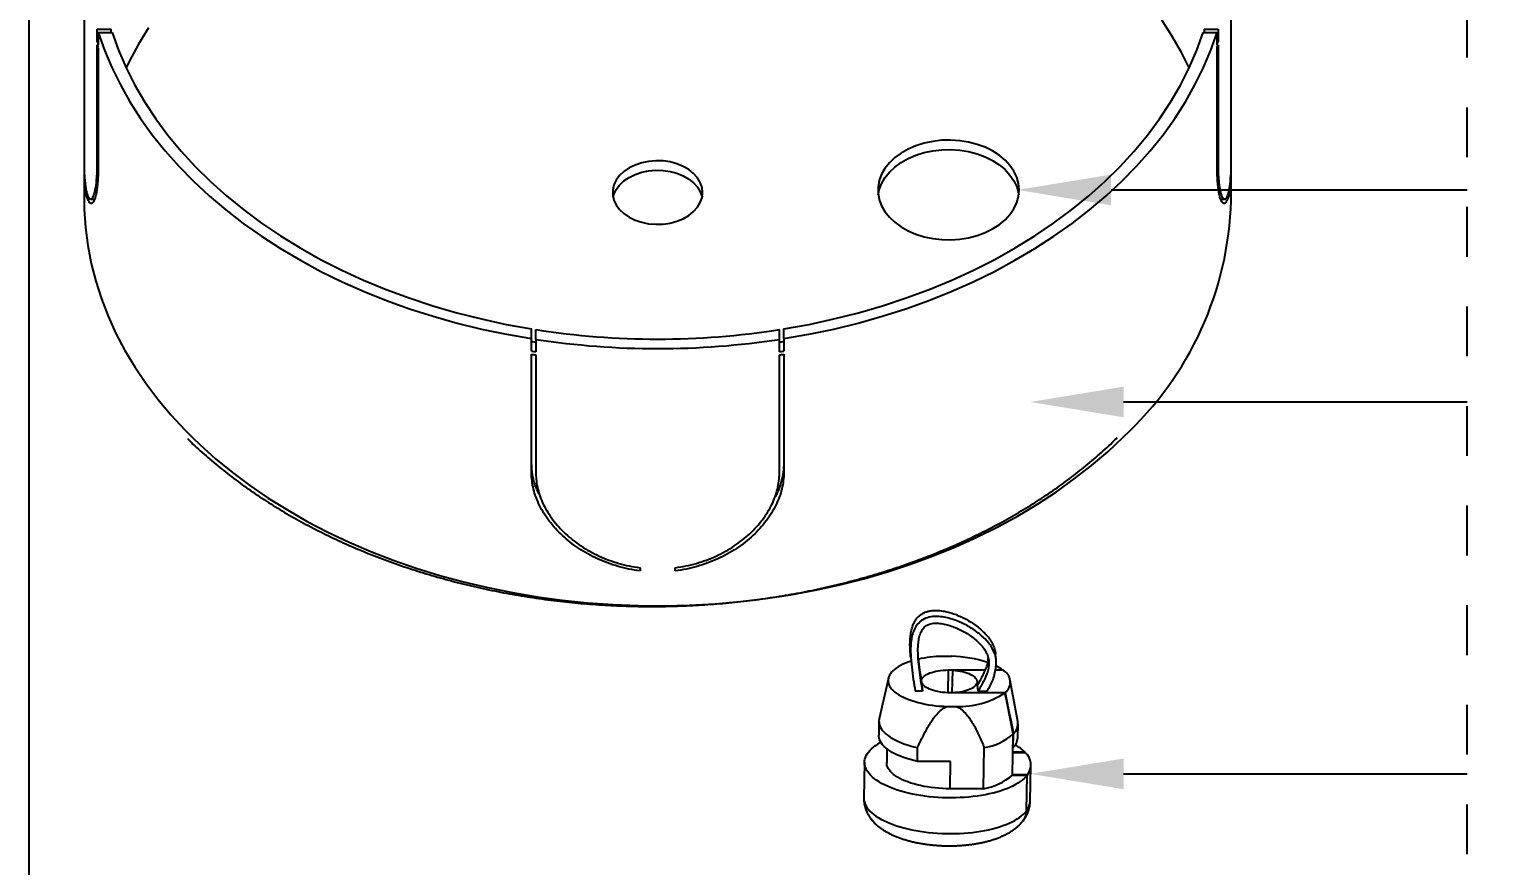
# Model space of a CAD drawing. Header units: inches. Extents: x 0 to 14.8, y -10.7 to 0.
# Drawn here: x 0 to 2.941, y -6.851 to -5.171 of the extents above; entities that cross this region are included whole.
import ezdxf
from ezdxf import colors
from ezdxf.entities.mleader import LeaderData, LeaderLine
from ezdxf.math import Vec2, Vec3

# ---------------------------------------------------------------- set-up
doc = ezdxf.new("R2010")
doc.units = ezdxf.units.IN
doc.header["$LTSCALE"] = 0.5
doc.header["$MEASUREMENT"] = 0
doc.linetypes.add('PHANTOM', pattern=[0.5, 0.25, -0.05, 0.05, -0.05, 0.05, -0.05])
doc.layers.add('Construction', color=60, linetype='PHANTOM', plot=False)
doc.layers.add('Text-Unprinted', color=131, linetype='CONTINUOUS', plot=False)
doc.layers.add('CUST DWG', color=60, linetype='CONTINUOUS', lineweight=20)
doc.layers.add('Hardware', color=242, linetype='CONTINUOUS')
doc.layers.add('Mounting', color=4, linetype='CONTINUOUS')
doc.styles.add('LSAD_Standard', font='arial.ttf')

msp = doc.modelspace()

# ---------------------------------------------------------------- linework, layer by layer
at = {"layer": 'Construction', "ltscale": 0.5, "transparency": 16777216}
msp.add_line((2.8876, -10.0278), (2.8876, -0.5044), dxfattribs=at)
at = {"layer": 'Hardware', "linetype": 'Continuous', "lineweight": 25, "transparency": 16777216}
for p, q in [((1.7701, -6.433), (1.7713, -6.4452)), ((1.8517, -6.4305), (1.8335, -6.4305)), ((1.9416, -6.4382), (1.9404, -6.426)), ((1.8453, -6.4579), (1.8444, -6.5036)), ((1.8453, -6.4579), (1.9198, -6.4579)), ((1.8535, -6.5037), (1.8543, -6.4582)), ((1.9196, -6.4582), (1.8543, -6.4582)), ((1.9551, -6.4582), (1.94, -6.4582)), ((1.9401, -6.4579), (1.9547, -6.4579)), ((1.9547, -6.4579), (1.9548, -6.4583)), ((1.7251, -6.4742), (1.7068, -6.556)), ((1.7926, -6.4884), (1.7937, -6.5006)), ((1.9051, -6.5006), (1.9039, -6.4884)), ((1.9851, -6.5615), (1.97, -6.479)), ((1.7937, -6.5006), (1.7789, -6.5006)), ((1.9592, -6.5037), (1.8497, -6.5037)), ((1.8587, -6.5034), (1.9595, -6.5034)), ((1.8587, -6.5037), (1.8587, -6.5034)), ((1.9051, -6.5006), (1.9235, -6.5006)), ((1.8433, -6.5311), (1.8615, -6.5311)), ((1.7062, -6.5607), (1.7057, -6.5885)), ((1.9744, -6.669), (1.976, -6.5863)), ((1.9758, -6.6138), (1.9763, -6.586)), ((1.985, -6.594), (1.9855, -6.5662)), ((1.7222, -6.6163), (1.7217, -6.6437)), ((1.7833, -6.6416), (1.7839, -6.6138)), ((1.916, -6.6964), (1.9176, -6.6138)), ((1.9758, -6.6138), (1.9755, -6.6138)), ((1.6771, -6.6428), (1.6757, -6.7146)), ((1.8502, -6.6416), (1.7833, -6.6416)), ((1.8491, -6.6964), (1.8502, -6.6416)), ((1.9994, -6.6232), (1.9753, -6.6232)), ((1.9753, -6.6236), (1.9997, -6.6236)), ((1.9994, -6.6236), (1.9994, -6.6232)), ((2.0041, -6.6687), (1.9744, -6.6687)), ((1.9744, -6.669), (2.0039, -6.669)), ((2.0025, -6.7408), (2.0039, -6.669)), ((2.0027, -6.7405), (2.0041, -6.6687)), ((2.0099, -6.7212), (2.0114, -6.6494)), ((1.916, -6.6964), (1.8491, -6.6964))]:
    msp.add_line(p, q, dxfattribs=at)
at = {"layer": 'Hardware', "linetype": 'Continuous', "lineweight": 25, "transparency": 16777216, "flags": 128}
for points in [[(1.7708, -6.4401), (1.7706, -6.4402), (1.7648, -6.4421), (1.7593, -6.4442), (1.7541, -6.4465), (1.7493, -6.4489), (1.7449, -6.4513), (1.7409, -6.454), (1.7373, -6.4567), (1.7341, -6.4595), (1.7314, -6.4624), (1.7291, -6.4653), (1.7273, -6.4684), (1.7259, -6.4714), (1.725, -6.4745), (1.7246, -6.4777), (1.7247, -6.4808), (1.7252, -6.484), (1.7262, -6.4871), (1.7277, -6.4902), (1.7297, -6.4933), (1.7321, -6.4963), (1.735, -6.4993), (1.7383, -6.5021), (1.742, -6.505), (1.7461, -6.5077), (1.7507, -6.5103), (1.7556, -6.5128), (1.7608, -6.5151), (1.7664, -6.5174), (1.7723, -6.5195), (1.7786, -6.5214), (1.785, -6.5232), (1.7918, -6.5248), (1.7987, -6.5263), (1.8058, -6.5276), (1.8131, -6.5286), (1.8205, -6.5296), (1.828, -6.5303), (1.8356, -6.5308), (1.8433, -6.5311)], [(1.8497, -6.5037), (1.8446, -6.5036), (1.8394, -6.5033), (1.8344, -6.5028), (1.8295, -6.5021), (1.8247, -6.5013), (1.8201, -6.5003), (1.8157, -6.4991), (1.8116, -6.4977), (1.8078, -6.4962), (1.8044, -6.4946), (1.8013, -6.4929), (1.7986, -6.491), (1.7964, -6.4891), (1.7946, -6.4871), (1.7932, -6.485), (1.7923, -6.4829), (1.7918, -6.4808), (1.7919, -6.4787), (1.7924, -6.4766), (1.7933, -6.4746), (1.7948, -6.4726), (1.7967, -6.4706), (1.799, -6.4688), (1.8017, -6.467), (1.8048, -6.4654), (1.8083, -6.4639), (1.8122, -6.4626), (1.8163, -6.4614), (1.8207, -6.4603), (1.8253, -6.4595), (1.8301, -6.4588), (1.8351, -6.4583), (1.8401, -6.458), (1.8453, -6.4579)], [(1.8543, -6.4582), (1.8595, -6.4587), (1.8645, -6.4593), (1.8694, -6.4602), (1.8741, -6.4612), (1.8786, -6.4624), (1.8828, -6.4637), (1.8867, -6.4652), (1.8902, -6.4668), (1.8934, -6.4686), (1.8961, -6.4705), (1.8985, -6.4724), (1.9003, -6.4745), (1.9018, -6.4765), (1.9027, -6.4787), (1.9032, -6.4808), (1.9031, -6.483), (1.9026, -6.4851), (1.9016, -6.4872), (1.9001, -6.4892), (1.8981, -6.4912), (1.8958, -6.493), (1.8929, -6.4948), (1.8897, -6.4964), (1.8861, -6.4979), (1.8822, -6.4993), (1.878, -6.5004), (1.8735, -6.5015), (1.8687, -6.5023), (1.8638, -6.5029), (1.8587, -6.5034)], [(1.7068, -6.556), (1.7066, -6.5567), (1.7062, -6.5601), (1.7063, -6.5635), (1.7069, -6.5669), (1.708, -6.5703), (1.7095, -6.5736), (1.7116, -6.577), (1.7141, -6.5803), (1.7171, -6.5835), (1.7205, -6.5867), (1.7244, -6.5897), (1.7287, -6.5927), (1.7334, -6.5956), (1.7385, -6.5984), (1.7441, -6.601), (1.7499, -6.6035), (1.7561, -6.6059), (1.7626, -6.6081), (1.7695, -6.6102), (1.7765, -6.6121), (1.7839, -6.6138)], [(2.0039, -6.669), (2.001, -6.6724), (1.9977, -6.6758), (1.994, -6.679), (1.9898, -6.6822), (1.9852, -6.6852), (1.9803, -6.6882), (1.9749, -6.691), (1.9691, -6.6937), (1.963, -6.6963), (1.9566, -6.6987), (1.9498, -6.701), (1.9428, -6.7031), (1.9354, -6.7051), (1.9278, -6.7069), (1.92, -6.7085), (1.9119, -6.7099), (1.9037, -6.7112), (1.8953, -6.7122), (1.8867, -6.7131), (1.878, -6.7138), (1.8692, -6.7143), (1.8604, -6.7146), (1.8515, -6.7147), (1.8426, -6.7146), (1.8337, -6.7144), (1.8248, -6.7139), (1.816, -6.7132), (1.8072, -6.7124), (1.7986, -6.7113), (1.7901, -6.7101), (1.7817, -6.7087), (1.7735, -6.7071), (1.7655, -6.7053), (1.7578, -6.7034), (1.7503, -6.7013), (1.743, -6.699), (1.7361, -6.6966), (1.7294, -6.6941), (1.7231, -6.6914), (1.7172, -6.6886), (1.7115, -6.6856), (1.7063, -6.6826), (1.7015, -6.6794), (1.697, -6.6762), (1.693, -6.6729), (1.6894, -6.6694), (1.6863, -6.666), (1.6836, -6.6624), (1.6814, -6.6589), (1.6796, -6.6552), (1.6783, -6.6516), (1.6775, -6.648), (1.6771, -6.6443), (1.6772, -6.6406), (1.6778, -6.637), (1.6789, -6.6334), (1.6804, -6.6298), (1.6824, -6.6263), (1.6849, -6.6228), (1.6878, -6.6194), (1.6912, -6.6161), (1.695, -6.6128), (1.6992, -6.6097), (1.7038, -6.6066), (1.7089, -6.6037), (1.7099, -6.6031)], [(1.7833, -6.6416), (1.776, -6.6398), (1.7689, -6.6379), (1.7621, -6.6359), (1.7556, -6.6337), (1.7494, -6.6313), (1.7435, -6.6288), (1.738, -6.6261), (1.7329, -6.6234), (1.7281, -6.6205), (1.7238, -6.6175), (1.72, -6.6144), (1.7165, -6.6113), (1.7135, -6.608), (1.711, -6.6048), (1.709, -6.6014), (1.7074, -6.598), (1.7063, -6.5947), (1.7058, -6.5912), (1.7057, -6.5885)], [(1.8491, -6.6964), (1.8414, -6.6963), (1.8337, -6.696), (1.8261, -6.6955), (1.8185, -6.6949), (1.811, -6.694), (1.8037, -6.6929), (1.7965, -6.6916), (1.7895, -6.6902), (1.7827, -6.6886), (1.7762, -6.6868), (1.7699, -6.6849), (1.764, -6.6828), (1.7583, -6.6806), (1.753, -6.6782), (1.748, -6.6757), (1.7434, -6.6731), (1.7393, -6.6704), (1.7355, -6.6675), (1.7322, -6.6646), (1.7293, -6.6617), (1.7268, -6.6586), (1.7248, -6.6555), (1.7233, -6.6524), (1.7223, -6.6493), (1.7218, -6.6461), (1.7217, -6.6437)], [(1.6757, -6.7146), (1.6757, -6.7161), (1.676, -6.7198), (1.6769, -6.7234), (1.6782, -6.7271), (1.6799, -6.7307), (1.6822, -6.7343), (1.6849, -6.7378), (1.688, -6.7413), (1.6916, -6.7447), (1.6956, -6.748), (1.7001, -6.7512), (1.7049, -6.7544), (1.7101, -6.7574), (1.7157, -6.7604), (1.7217, -6.7632), (1.728, -6.7659), (1.7347, -6.7684), (1.7416, -6.7708), (1.7489, -6.7731), (1.7564, -6.7752), (1.7641, -6.7771), (1.7721, -6.7789), (1.7803, -6.7805), (1.7886, -6.7819), (1.7972, -6.7831), (1.8058, -6.7842), (1.8145, -6.785), (1.8234, -6.7857), (1.8322, -6.7862), (1.8412, -6.7865), (1.8501, -6.7865), (1.859, -6.7864), (1.8678, -6.7861), (1.8766, -6.7856), (1.8853, -6.7849), (1.8939, -6.7841), (1.9023, -6.783), (1.9105, -6.7817), (1.9186, -6.7803), (1.9264, -6.7787), (1.934, -6.7769), (1.9414, -6.7749), (1.9484, -6.7728), (1.9552, -6.7705), (1.9616, -6.7681), (1.9677, -6.7655), (1.9735, -6.7628), (1.9788, -6.76), (1.9838, -6.7571), (1.9884, -6.754), (1.9926, -6.7508), (1.9963, -6.7476), (1.9996, -6.7442), (2.0025, -6.7408)]]:
    msp.add_lwpolyline(points, dxfattribs=at)
at = {"layer": 'Hardware', "linetype": 'Continuous', "lineweight": 25, "transparency": 16777216}
for centre, radius, start, end in [((1.8398, -6.6855), 0.2551, 91.4182, 102.3714), ((1.8469, -6.6809), 0.2505, 71.9102, 88.8946), ((1.9022, -6.5292), 0.0885, 53.6237, 63.6226), ((1.9428, -6.4822), 0.027, 308.3283, 62.7999), ((1.8674, -6.3647), 0.1665, 267.9503, 303.4336), ((1.8989, -6.4981), 0.1172, 279.1914, 311.1498), ((1.9576, -6.5655), 0.0278, 312.3806, 8.2839), ((1.955, -6.5922), 0.03, 313.7879, 356.5178), ((1.9354, -6.6869), 0.0903, 44.7921, 60.2999), ((1.9783, -6.6484), 0.0329, 321.9286, 49.1996), ((1.8948, -6.5754), 0.1229, 279.9475, 310.3937), ((1.9771, -6.7199), 0.0329, 321.2312, 357.6817)]:
    msp.add_arc(centre, radius, start, end, dxfattribs=at)
for points, knots in [([(1.7701, -6.433), (1.7698, -6.4295), (1.7691, -6.4223), (1.7685, -6.4113), (1.7685, -6.4), (1.7694, -6.3888), (1.7711, -6.3783), (1.7735, -6.37), (1.7761, -6.364), (1.7787, -6.3591), (1.7824, -6.3538), (1.7875, -6.3487), (1.7936, -6.3443), (1.8001, -6.3412), (1.807, -6.3393), (1.8135, -6.3383), (1.8197, -6.338), (1.8277, -6.3383), (1.8372, -6.3397), (1.8481, -6.3423), (1.8585, -6.3457), (1.8686, -6.3498), (1.8787, -6.3547), (1.8887, -6.3602), (1.8985, -6.3666), (1.9078, -6.3737), (1.9169, -6.3819), (1.9241, -6.3898), (1.9294, -6.397), (1.9337, -6.4039), (1.9369, -6.4109), (1.939, -6.4177), (1.94, -6.4223), (1.9402, -6.4251), (1.9403, -6.426)], [0, 0, 0, 0, 0.038665, 0.080149, 0.121565, 0.162812, 0.203949, 0.23858, 0.25626, 0.273934, 0.298858, 0.324425, 0.349384, 0.375224, 0.397975, 0.421224, 0.440931, 0.460645, 0.50106, 0.537871, 0.574697, 0.612432, 0.650171, 0.690565, 0.730957, 0.772233, 0.813498, 0.861297, 0.885622, 0.90994, 0.949089, 0.969189, 0.989285, 1, 1, 1, 1]), ([(1.9235, -6.5006), (1.9255, -6.497), (1.9275, -6.4933), (1.9314, -6.4859), (1.9333, -6.4821), (1.9357, -6.4764), (1.9364, -6.4745), (1.9376, -6.4706), (1.9381, -6.4686), (1.9389, -6.4645), (1.9393, -6.4625), (1.94, -6.4584), (1.9404, -6.4564), (1.9414, -6.4503), (1.9419, -6.4462), (1.9417, -6.4381), (1.9412, -6.434), (1.9391, -6.426), (1.9376, -6.4221), (1.934, -6.4147), (1.9319, -6.4111), (1.9245, -6.4008), (1.9188, -6.3947), (1.906, -6.3834), (1.899, -6.3783), (1.8844, -6.3692), (1.8767, -6.3651), (1.8607, -6.3582), (1.8523, -6.3552), (1.8349, -6.3511), (1.8259, -6.3499), (1.8125, -6.3507), (1.808, -6.3515), (1.7994, -6.3542), (1.7953, -6.3562), (1.7881, -6.3613), (1.785, -6.3644), (1.7798, -6.3713), (1.7778, -6.375), (1.7729, -6.3867), (1.7714, -6.3948), (1.7697, -6.4113), (1.7697, -6.4195), (1.7704, -6.4358), (1.7711, -6.444), (1.7739, -6.4683), (1.7764, -6.4845), (1.7789, -6.5006)], [0, 0, 0, 0, 0.03125, 0.03125, 0.0625, 0.0625, 0.078125, 0.078125, 0.09375, 0.09375, 0.109375, 0.109375, 0.125, 0.125, 0.15625, 0.15625, 0.1875, 0.1875, 0.21875, 0.21875, 0.25, 0.25, 0.3125, 0.3125, 0.375, 0.375, 0.4375, 0.4375, 0.5, 0.5, 0.5625, 0.5625, 0.59375, 0.59375, 0.625, 0.625, 0.65625, 0.65625, 0.6875, 0.6875, 0.75, 0.75, 0.8125, 0.8125, 0.875, 0.875, 1, 1, 1, 1]), ([(1.7937, -6.5006), (1.7915, -6.4863), (1.7892, -6.4719), (1.7865, -6.4503), (1.7858, -6.4431), (1.7847, -6.4286), (1.7844, -6.4213), (1.7847, -6.4104), (1.7849, -6.4068), (1.7857, -6.3994), (1.7862, -6.3957), (1.788, -6.3885), (1.7891, -6.3849), (1.7924, -6.378), (1.7945, -6.3748), (1.8001, -6.3693), (1.8036, -6.3672), (1.8112, -6.3645), (1.8153, -6.3639), (1.8234, -6.3636), (1.8275, -6.364), (1.8354, -6.3651), (1.8393, -6.366), (1.8508, -6.3691), (1.8583, -6.3719), (1.8725, -6.3784), (1.8793, -6.3822), (1.8922, -6.3906), (1.8984, -6.3953), (1.9068, -6.4031), (1.9095, -6.4058), (1.9145, -6.4115), (1.9168, -6.4145), (1.9208, -6.4208), (1.9226, -6.4241), (1.9253, -6.431), (1.9263, -6.4346), (1.9272, -6.4418), (1.9272, -6.4455), (1.9264, -6.4529), (1.9256, -6.4565), (1.9226, -6.4672), (1.9195, -6.4741), (1.9127, -6.4875), (1.9089, -6.4941), (1.9051, -6.5006)], [0, 0, 0, 0, 0.125, 0.125, 0.1875, 0.1875, 0.25, 0.25, 0.28125, 0.28125, 0.3125, 0.3125, 0.34375, 0.34375, 0.375, 0.375, 0.40625, 0.40625, 0.4375, 0.4375, 0.46875, 0.46875, 0.5, 0.5, 0.5625, 0.5625, 0.625, 0.625, 0.6875, 0.6875, 0.71875, 0.71875, 0.75, 0.75, 0.78125, 0.78125, 0.8125, 0.8125, 0.84375, 0.84375, 0.875, 0.875, 0.9375, 0.9375, 1, 1, 1, 1]), ([(1.7853, -6.4364), (1.7856, -6.4398), (1.7868, -6.4502), (1.7893, -6.4675), (1.7915, -6.4815), (1.7926, -6.4884)], [0, 0, 0, 0, 0.193824, 0.596898, 1, 1, 1, 1]), ([(1.9039, -6.4884), (1.9057, -6.4854), (1.9092, -6.4792), (1.9143, -6.4699), (1.919, -6.4603), (1.9228, -6.4507), (1.9249, -6.4426), (1.9257, -6.437), (1.9258, -6.4346), (1.9258, -6.4337)], [0, 0, 0, 0, 0.177148, 0.354266, 0.532669, 0.710912, 0.873449, 0.956409, 1, 1, 1, 1]), ([(1.7839, -6.6138), (1.7873, -6.606), (1.7909, -6.5983), (1.7986, -6.5831), (1.8027, -6.5755), (1.8116, -6.5609), (1.8164, -6.5538), (1.825, -6.544), (1.8281, -6.5409), (1.8351, -6.5352), (1.8389, -6.5327), (1.8433, -6.5311)], [0, 0, 0, 0, 0.25, 0.25, 0.5, 0.5, 0.75, 0.75, 0.875, 0.875, 1, 1, 1, 1]), ([(1.8615, -6.5311), (1.8658, -6.5327), (1.8695, -6.5351), (1.8762, -6.5408), (1.8792, -6.5439), (1.8874, -6.5537), (1.892, -6.5609), (1.9004, -6.5755), (1.9042, -6.5831), (1.9112, -6.5983), (1.9145, -6.606), (1.9176, -6.6138)], [0, 0, 0, 0, 0.125, 0.125, 0.25, 0.25, 0.5, 0.5, 0.75, 0.75, 1, 1, 1, 1]), ([(1.6757, -6.7146), (1.6757, -6.7152), (1.6756, -6.7175), (1.6759, -6.7215), (1.6765, -6.7266), (1.6776, -6.7316), (1.6791, -6.7366), (1.6809, -6.7414), (1.6831, -6.746), (1.6857, -6.7506), (1.6887, -6.7551), (1.6921, -6.7594), (1.6958, -6.7636), (1.7, -6.7678), (1.7046, -6.7718), (1.7097, -6.7757), (1.7151, -6.7794), (1.721, -6.783), (1.7273, -6.7863), (1.7338, -6.7895), (1.7406, -6.7924), (1.7476, -6.7951), (1.7548, -6.7976), (1.7622, -6.7998), (1.7697, -6.8018), (1.7773, -6.8037), (1.7851, -6.8053), (1.793, -6.8067), (1.8009, -6.8079), (1.809, -6.8089), (1.8171, -6.8097), (1.8252, -6.8104), (1.8334, -6.8108), (1.8416, -6.8111), (1.8498, -6.8111), (1.858, -6.811), (1.8661, -6.8106), (1.8742, -6.8101), (1.8822, -6.8094), (1.8902, -6.8084), (1.898, -6.8073), (1.9058, -6.806), (1.9134, -6.8045), (1.921, -6.8027), (1.9283, -6.8008), (1.9356, -6.7986), (1.9426, -6.7962), (1.9495, -6.7935), (1.9562, -6.7905), (1.9627, -6.7873), (1.969, -6.7838), (1.9749, -6.78), (1.9802, -6.7761), (1.985, -6.7721), (1.9892, -6.7681), (1.9923, -6.7647), (1.994, -6.7626), (1.9945, -6.762)], [0, 0, 0, 0, 0.0050805, 0.0199089, 0.0346933, 0.0494929, 0.064372, 0.0793989, 0.0946466, 0.1101942, 0.1261262, 0.1425304, 0.1594927, 0.1770869, 0.195359, 0.214306, 0.233858, 0.2538763, 0.2741789, 0.2945737, 0.314893, 0.3350639, 0.3550544, 0.3748599, 0.3944903, 0.4139628, 0.4332972, 0.4525138, 0.4716318, 0.4906696, 0.5096443, 0.5285717, 0.547467, 0.5663446, 0.5852185, 0.6041001, 0.6230015, 0.6419372, 0.6609223, 0.6799728, 0.6991061, 0.718341, 0.7376979, 0.7571991, 0.776868, 0.7967288, 0.8168037, 0.8371088, 0.8576464, 0.8783912, 0.8992733, 0.9201043, 0.9406644, 0.9586446, 0.9759842, 0.9926977, 1, 1, 1, 1]), ([(1.9949, -6.7615), (1.9951, -6.7612), (1.9965, -6.7596), (1.9988, -6.7563), (2.0017, -6.7516), (2.0042, -6.7465), (2.0063, -6.7415), (2.0079, -6.7363), (2.009, -6.7311), (2.0097, -6.7261), (2.0099, -6.7228), (2.0099, -6.7212)], [0, 0, 0, 0, 0.023572, 0.146874, 0.280087, 0.409221, 0.534683, 0.657155, 0.777261, 0.89556, 1, 1, 1, 1]), ([(2.0025, -6.7408), (2.0023, -6.7428), (2.002, -6.7469), (2.0002, -6.7528), (1.9977, -6.7579), (1.9954, -6.7607), (1.9944, -6.7619)], [0, 0, 0, 0, 0.26579, 0.539435, 0.80519, 1, 1, 1, 1]), ([(1.9948, -6.7614), (1.9957, -6.7603), (1.998, -6.7575), (2.0005, -6.7523), (2.0023, -6.7463), (2.0026, -6.7423), (2.0027, -6.7405)], [0, 0, 0, 0, 0.177306, 0.46465, 0.751952, 1, 1, 1, 1])]:
    msp.add_open_spline(points, degree=3, knots=knots, dxfattribs=at)
for points in [[(1.976, -6.5863), (1.9705, -6.5588), (1.9649, -6.5312), (1.9592, -6.5037)], [(1.9595, -6.5034), (1.9652, -6.5309), (1.9708, -6.5585), (1.9763, -6.586)]]:
    msp.add_open_spline(points, degree=3, dxfattribs=at)
at = {"layer": 'Mounting', "transparency": 16777216}
for p, q in [((0.1102, -4.998), (0.1102, -5.5147)), ((2.4134, -5.5147), (2.4134, -4.998)), ((0.1365, -5.1959), (0.1365, -5.1709)), ((0.1365, -5.1709), (0.1641, -5.1709)), ((0.1641, -5.1771), (0.1641, -5.1709)), ((2.3595, -5.1709), (2.3595, -5.1771)), ((2.3595, -5.1709), (2.3871, -5.1709)), ((2.3871, -5.1709), (2.3871, -5.1959)), ((0.1365, -5.1959), (0.1385, -5.1959)), ((0.1365, -5.4402), (0.1365, -5.2022)), ((0.1385, -5.1771), (0.1385, -5.2022)), ((0.1385, -5.1771), (0.1662, -5.1771)), ((2.3575, -5.1771), (2.3852, -5.1771)), ((2.3852, -5.2022), (2.3852, -5.1771)), ((2.3852, -5.1959), (2.3871, -5.1959)), ((2.3871, -5.2022), (2.3871, -5.4402)), ((0.1385, -5.2085), (0.1385, -5.4465)), ((2.3852, -5.4465), (2.3852, -5.2085)), ((0.1365, -5.4402), (0.1385, -5.4402)), ((2.3852, -5.4402), (2.3871, -5.4402)), ((0.1108, -5.4698), (0.1108, -5.4635)), ((2.4128, -5.4635), (2.4128, -5.4698)), ((0.1233, -5.5119), (0.131, -5.5119)), ((2.3926, -5.5119), (2.4003, -5.5119)), ((1.0085, -5.7923), (1.0085, -5.7727)), ((1.0085, -5.8174), (1.0085, -5.7923)), ((1.0173, -5.7937), (1.0173, -5.7742)), ((1.5063, -5.7937), (1.5063, -5.7742)), ((1.5152, -5.7923), (1.5152, -5.7727)), ((1.5152, -5.7923), (1.5152, -5.8174)), ((1.0173, -5.7937), (1.0173, -5.8188)), ((1.5063, -5.8188), (1.5063, -5.7937)), ((1.0085, -6.0617), (1.0085, -5.8237)), ((1.0173, -5.825), (1.0173, -6.0631)), ((1.5063, -6.0631), (1.5063, -5.825)), ((1.5152, -5.8237), (1.5152, -6.0617)), ((1.2264, -6.2524), (1.2264, -6.2586)), ((1.2973, -6.2586), (1.2973, -6.2524))]:
    msp.add_line(p, q, dxfattribs=at)
at = {"layer": 'Mounting', "transparency": 16777216, "flags": 128}
for points in [[(0.2394, -5.1677), (0.2192, -5.2007), (0.2013, -5.2343), (0.1945, -5.2484)], [(2.3292, -5.2484), (2.3137, -5.2175), (2.2946, -5.1841), (2.2734, -5.1515)], [(0.1385, -5.1771), (0.151, -5.2128), (0.1658, -5.2479), (0.1829, -5.2826), (0.2021, -5.3167), (0.2235, -5.3502), (0.247, -5.3829), (0.2726, -5.4148), (0.3002, -5.446), (0.3297, -5.4761), (0.3611, -5.5054), (0.3944, -5.5336), (0.4294, -5.5607), (0.4661, -5.5866), (0.5044, -5.6114), (0.5443, -5.6349), (0.5856, -5.6571), (0.6283, -5.678), (0.6723, -5.6975), (0.7175, -5.7156), (0.7638, -5.7322), (0.8111, -5.7473), (0.8593, -5.7609), (0.9083, -5.773), (0.9581, -5.7835), (1.0085, -5.7923)], [(0.1662, -5.1771), (0.1791, -5.213), (0.1944, -5.2483), (0.212, -5.2832), (0.2319, -5.3174), (0.254, -5.3509), (0.2783, -5.3836), (0.3048, -5.4156), (0.3333, -5.4466), (0.3638, -5.4766), (0.3962, -5.5056), (0.4305, -5.5335), (0.4666, -5.5603), (0.5045, -5.5858), (0.5439, -5.6101), (0.585, -5.633), (0.6274, -5.6546), (0.6713, -5.6747), (0.7164, -5.6934), (0.7628, -5.7106), (0.8102, -5.7262), (0.8585, -5.7403), (0.9078, -5.7528), (0.9578, -5.7636), (1.0085, -5.7727)], [(1.5152, -5.7923), (1.5655, -5.7835), (1.6153, -5.773), (1.6643, -5.7609), (1.7126, -5.7473), (1.7599, -5.7322), (1.8062, -5.7156), (1.8513, -5.6975), (1.8953, -5.678), (1.938, -5.6571), (1.9793, -5.6349), (2.0192, -5.6114), (2.0575, -5.5866), (2.0943, -5.5607), (2.1293, -5.5336), (2.1625, -5.5054), (2.194, -5.4761), (2.2235, -5.446), (2.2511, -5.4148), (2.2766, -5.3829), (2.3001, -5.3502), (2.3215, -5.3167), (2.3408, -5.2826), (2.3578, -5.2479), (2.3726, -5.2128), (2.3852, -5.1771)], [(1.5152, -5.7727), (1.5658, -5.7636), (1.6159, -5.7528), (1.6651, -5.7403), (1.7135, -5.7262), (1.7609, -5.7106), (1.8072, -5.6934), (1.8523, -5.6747), (1.8962, -5.6546), (1.9387, -5.633), (1.9797, -5.6101), (2.0192, -5.5858), (2.057, -5.5603), (2.0931, -5.5335), (2.1274, -5.5056), (2.1599, -5.4766), (2.1904, -5.4466), (2.2189, -5.4156), (2.2453, -5.3836), (2.2696, -5.3509), (2.2917, -5.3174), (2.3116, -5.2832), (2.3292, -5.2483), (2.3445, -5.213), (2.3575, -5.1771)], [(1.9876, -5.4937), (1.9864, -5.4809), (1.9829, -5.4682), (1.9772, -5.4561), (1.9693, -5.4445), (1.9594, -5.4337), (1.9477, -5.4239), (1.9342, -5.4153), (1.9193, -5.408), (1.9032, -5.402), (1.8862, -5.3976), (1.8685, -5.3947), (1.8504, -5.3935), (1.8322, -5.3939), (1.8143, -5.396), (1.7969, -5.3996), (1.7803, -5.4048), (1.7648, -5.4115), (1.7506, -5.4195), (1.7379, -5.4287), (1.7271, -5.439), (1.7182, -5.4502), (1.7113, -5.4621), (1.7067, -5.4745), (1.7044, -5.4872), (1.7044, -5.5001), (1.7067, -5.5128), (1.7113, -5.5253), (1.7182, -5.5372), (1.7271, -5.5483), (1.7379, -5.5586), (1.7506, -5.5679), (1.7648, -5.5759), (1.7803, -5.5825), (1.7969, -5.5877), (1.8143, -5.5914), (1.8322, -5.5934), (1.8504, -5.5938), (1.8685, -5.5926), (1.8862, -5.5897), (1.9032, -5.5853), (1.9193, -5.5794), (1.9342, -5.572), (1.9477, -5.5634), (1.9594, -5.5536), (1.9693, -5.5429), (1.9772, -5.5313), (1.9829, -5.5191), (1.9864, -5.5065), (1.9876, -5.4937)], [(1.3522, -5.4988), (1.351, -5.4885), (1.3475, -5.4786), (1.3418, -5.4691), (1.3341, -5.4604), (1.3244, -5.4527), (1.3131, -5.4462), (1.3006, -5.4411), (1.287, -5.4374), (1.2727, -5.4354), (1.2582, -5.435), (1.2437, -5.4362), (1.2298, -5.4391), (1.2166, -5.4435), (1.2047, -5.4493), (1.1942, -5.4564), (1.1855, -5.4646), (1.1787, -5.4738), (1.1741, -5.4835), (1.1718, -5.4937), (1.1718, -5.5039), (1.1741, -5.5141), (1.1787, -5.5238), (1.1855, -5.5329), (1.1942, -5.5412), (1.2047, -5.5483), (1.2166, -5.5541), (1.2298, -5.5585), (1.2437, -5.5614), (1.2582, -5.5626), (1.2727, -5.5622), (1.287, -5.5602), (1.3006, -5.5565), (1.3131, -5.5514), (1.3244, -5.5449), (1.3341, -5.5372), (1.3418, -5.5285), (1.3475, -5.519), (1.351, -5.509), (1.3522, -5.4988)], [(1.7048, -5.5032), (1.7067, -5.4936), (1.7113, -5.4812), (1.7182, -5.4693), (1.7271, -5.4581), (1.7379, -5.4478), (1.7506, -5.4386), (1.7648, -5.4306), (1.7803, -5.4239), (1.7969, -5.4187), (1.8143, -5.4151), (1.8322, -5.413), (1.8504, -5.4126), (1.8685, -5.4138), (1.8862, -5.4167), (1.9032, -5.4211), (1.9193, -5.4271), (1.9342, -5.4344), (1.9477, -5.443), (1.9594, -5.4528), (1.9693, -5.4636), (1.9772, -5.4752), (1.9829, -5.4873), (1.9864, -5.4999), (1.9869, -5.5032)], [(1.1725, -5.5083), (1.1741, -5.5026), (1.1787, -5.4928), (1.1855, -5.4837), (1.1942, -5.4755), (1.2047, -5.4684), (1.2166, -5.4626), (1.2298, -5.4581), (1.2437, -5.4553), (1.2582, -5.454), (1.2727, -5.4545), (1.287, -5.4565), (1.3006, -5.4602), (1.3131, -5.4653), (1.3244, -5.4718), (1.3341, -5.4795), (1.3418, -5.4882), (1.3475, -5.4977), (1.351, -5.5076), (1.3512, -5.5083)], [(0.1102, -5.5147), (0.1105, -5.5328), (0.1128, -5.5691), (0.1174, -5.6052), (0.1242, -5.6412), (0.1333, -5.6769), (0.1447, -5.7123), (0.1582, -5.7473), (0.174, -5.7818), (0.1919, -5.8158), (0.2119, -5.8492), (0.234, -5.882), (0.2582, -5.914), (0.2843, -5.9452), (0.3124, -5.9755), (0.3285, -5.9917)], [(0.3285, -5.9917), (0.3424, -6.005), (0.3742, -6.0335), (0.4078, -6.0609), (0.443, -6.0873), (0.4799, -6.1125), (0.5183, -6.1365), (0.5582, -6.1593), (0.5996, -6.1809), (0.6422, -6.2011), (0.686, -6.2199), (0.731, -6.2373), (0.7771, -6.2533), (0.8241, -6.2679), (0.872, -6.2809), (0.9206, -6.2924), (0.97, -6.3024), (1.0199, -6.3108), (1.0703, -6.3176), (1.1211, -6.3229), (1.1721, -6.3265), (1.2233, -6.3285), (1.2746, -6.3289), (1.3259, -6.3277), (1.3771, -6.3249), (1.428, -6.3205), (1.4786, -6.3144), (1.5288, -6.3068), (1.5784, -6.2976), (1.6274, -6.2869), (1.6757, -6.2746), (1.7232, -6.2608), (1.7697, -6.2455), (1.8152, -6.2288), (1.8597, -6.2107), (1.9029, -6.1911), (1.9449, -6.1703), (1.9855, -6.1481), (2.0247, -6.1247), (2.0624, -6.1), (2.0985, -6.0742), (2.1329, -6.0473), (2.1656, -6.0194), (2.1965, -5.9904), (2.1971, -5.9898)]]:
    msp.add_lwpolyline(points, dxfattribs=at)
at = {"layer": 'Mounting', "transparency": 16777216}
for centre, radius, start, end in [((0.7259, -5.0148), 0.6166, 197.08, 197.6899), ((0.7259, -5.0211), 0.6166, 197.08, 197.6899), ((1.7977, -5.0148), 0.6166, 342.3101, 342.92), ((1.7977, -5.0211), 0.6166, 342.3101, 342.92), ((1.7428, -5.4962), 0.6708, 312.6244, 358.4166), ((1.2618, -4.2143), 1.5789, 261.0921, 278.9079), ((1.2557, -4.2856), 1.5323, 260.7143, 261.0498), ((1.256, -4.2652), 1.5718, 260.9394, 261.2662), ((1.2618, -4.1949), 1.6174, 261.3056, 278.6944), ((1.2679, -4.2856), 1.5323, 278.9502, 279.2857), ((1.2676, -4.2652), 1.5718, 278.7338, 279.0606), ((1.256, -4.2714), 1.5718, 260.9394, 261.2662), ((1.2676, -4.2714), 1.5718, 278.7338, 279.0606)]:
    msp.add_arc(centre, radius, start, end, dxfattribs=at)
for points, knots in [([(0.1108, -5.4635), (0.111, -5.4679), (0.1113, -5.472), (0.112, -5.4796), (0.1124, -5.4831), (0.1138, -5.4928), (0.115, -5.4981), (0.1169, -5.5042), (0.1176, -5.5059), (0.1191, -5.5087), (0.1198, -5.5098), (0.1221, -5.512), (0.1236, -5.5123), (0.126, -5.5107), (0.1267, -5.5098), (0.1282, -5.5075), (0.1289, -5.506), (0.131, -5.5007), (0.1322, -5.4958), (0.1343, -5.4837), (0.1351, -5.4765), (0.1359, -5.4641), (0.1361, -5.4597), (0.1364, -5.4504), (0.1365, -5.4454), (0.1365, -5.4402)], [0, 0, 0, 0, 0.0625, 0.0625, 0.125, 0.125, 0.25, 0.25, 0.3125, 0.3125, 0.375, 0.375, 0.5, 0.5, 0.5625, 0.5625, 0.625, 0.625, 0.75, 0.75, 0.875, 0.875, 0.9375, 0.9375, 1, 1, 1, 1]), ([(2.3871, -5.4402), (2.3871, -5.4505), (2.3874, -5.4598), (2.3883, -5.4723), (2.3886, -5.4762), (2.3894, -5.4835), (2.3899, -5.4868), (2.3914, -5.4958), (2.3926, -5.5006), (2.3954, -5.5079), (2.3969, -5.5102), (2.3992, -5.5117), (2.4, -5.5119), (2.4016, -5.5117), (2.4023, -5.5113), (2.4046, -5.509), (2.4061, -5.5062), (2.408, -5.5001), (2.4086, -5.4978), (2.4098, -5.4925), (2.4103, -5.4895), (2.4117, -5.4798), (2.4124, -5.4722), (2.4128, -5.4635)], [0, 0, 0, 0, 0.125, 0.125, 0.1875, 0.1875, 0.25, 0.25, 0.375, 0.375, 0.5, 0.5, 0.5625, 0.5625, 0.625, 0.625, 0.75, 0.75, 0.8125, 0.8125, 0.875, 0.875, 1, 1, 1, 1]), ([(0.1385, -5.4465), (0.1385, -5.4518), (0.1384, -5.4569), (0.1381, -5.4667), (0.1378, -5.4713), (0.1369, -5.4843), (0.1361, -5.4917), (0.1344, -5.5011), (0.1338, -5.5039), (0.1324, -5.5089), (0.1317, -5.5111), (0.1295, -5.5166), (0.1279, -5.519), (0.1254, -5.5206), (0.1245, -5.5208), (0.1229, -5.5205), (0.122, -5.52), (0.1196, -5.5175), (0.118, -5.5146), (0.1159, -5.5082), (0.1153, -5.5057), (0.114, -5.5001), (0.1135, -5.497), (0.112, -5.4869), (0.1113, -5.4789), (0.1108, -5.4698)], [0, 0, 0, 0, 0.0625, 0.0625, 0.125, 0.125, 0.25, 0.25, 0.3125, 0.3125, 0.375, 0.375, 0.5, 0.5, 0.5625, 0.5625, 0.625, 0.625, 0.75, 0.75, 0.8125, 0.8125, 0.875, 0.875, 1, 1, 1, 1]), ([(2.4128, -5.4698), (2.4124, -5.4789), (2.4116, -5.4869), (2.4102, -5.497), (2.4096, -5.5001), (2.4084, -5.5057), (2.4077, -5.5082), (2.4056, -5.5146), (2.4041, -5.5175), (2.4008, -5.5208), (2.3991, -5.5211), (2.3957, -5.519), (2.3941, -5.5166), (2.3919, -5.5111), (2.3912, -5.5089), (2.3899, -5.5039), (2.3892, -5.501), (2.3876, -5.4917), (2.3867, -5.4843), (2.3858, -5.4713), (2.3856, -5.4667), (2.3853, -5.4569), (2.3852, -5.4518), (2.3852, -5.4465)], [0, 0, 0, 0, 0.125, 0.125, 0.1875, 0.1875, 0.25, 0.25, 0.375, 0.375, 0.5, 0.5, 0.625, 0.625, 0.6875, 0.6875, 0.75, 0.75, 0.875, 0.875, 0.9375, 0.9375, 1, 1, 1, 1]), ([(0.3174, -5.9929), (0.3212, -5.9966), (0.3343, -6.0097), (0.3585, -6.0313), (0.3901, -6.0576), (0.4233, -6.0828), (0.4579, -6.1071), (0.494, -6.1302), (0.5314, -6.1523), (0.5701, -6.1733), (0.61, -6.193), (0.651, -6.2116), (0.6931, -6.2289), (0.7363, -6.2449), (0.7803, -6.2596), (0.8252, -6.273), (0.8708, -6.2851), (0.9171, -6.2957), (0.964, -6.305), (1.0114, -6.3128), (1.0592, -6.3193), (1.1074, -6.3243), (1.1558, -6.3278), (1.2044, -6.3299), (1.2531, -6.3305), (1.3018, -6.3297), (1.3504, -6.3274), (1.3988, -6.3237), (1.4469, -6.3185), (1.4947, -6.3119), (1.542, -6.3039), (1.5889, -6.2945), (1.6351, -6.2836), (1.6806, -6.2714), (1.7254, -6.2579), (1.7693, -6.243), (1.8123, -6.2268), (1.8543, -6.2093), (1.8952, -6.1906), (1.935, -6.1707), (1.9735, -6.1496), (2.0108, -6.1274), (2.0467, -6.1041), (2.0811, -6.0797), (2.1141, -6.0544), (2.1455, -6.028), (2.169, -6.0068), (2.1815, -5.9942), (2.1847, -5.991)], [0, 0, 0, 0, 0.008887, 0.031234, 0.053583, 0.075933, 0.098284, 0.120636, 0.142988, 0.165341, 0.187694, 0.210048, 0.232401, 0.254754, 0.277107, 0.29946, 0.321813, 0.344165, 0.366518, 0.38887, 0.411222, 0.433574, 0.455926, 0.478277, 0.500629, 0.522981, 0.545333, 0.567684, 0.590036, 0.612389, 0.634741, 0.657094, 0.679447, 0.7018, 0.724153, 0.746507, 0.768861, 0.791216, 0.81357, 0.835925, 0.85828, 0.880635, 0.90299, 0.925344, 0.947698, 0.970051, 0.992403, 1, 1, 1, 1]), ([(1.0271, -6.1107), (1.0235, -6.104), (1.0159, -6.0893), (1.0099, -6.066), (1.0089, -6.0501), (1.0085, -6.0421)], [0, 0, 0, 0, 0.298051, 0.649031, 1, 1, 1, 1]), ([(1.5152, -6.0421), (1.5149, -6.0482), (1.5144, -6.0605), (1.5093, -6.0829), (1.5038, -6.1004), (1.4971, -6.1109), (1.4966, -6.1117)], [0, 0, 0, 0, 0.266033, 0.532068, 0.961765, 1, 1, 1, 1]), ([(1.2264, -6.2586), (1.2189, -6.2577), (1.2115, -6.2565), (1.1968, -6.2536), (1.1895, -6.2518), (1.1678, -6.2457), (1.154, -6.2406), (1.1342, -6.2315), (1.1278, -6.2282), (1.1152, -6.2212), (1.109, -6.2174), (1.0914, -6.2057), (1.0806, -6.1971), (1.0658, -6.1834), (1.0611, -6.1786), (1.0522, -6.1688), (1.048, -6.1638), (1.0365, -6.1484), (1.03, -6.1379), (1.022, -6.1218), (1.0197, -6.1164), (1.0156, -6.1054), (1.0139, -6.0998), (1.0098, -6.0834), (1.0085, -6.0725), (1.0085, -6.0617)], [0, 0, 0, 0, 0.0625, 0.0625, 0.125, 0.125, 0.25, 0.25, 0.3125, 0.3125, 0.375, 0.375, 0.5, 0.5, 0.5625, 0.5625, 0.625, 0.625, 0.75, 0.75, 0.8125, 0.8125, 0.875, 0.875, 1, 1, 1, 1]), ([(1.0173, -6.0631), (1.0173, -6.0735), (1.0186, -6.0839), (1.0225, -6.0996), (1.0241, -6.1048), (1.028, -6.1153), (1.0302, -6.1206), (1.0379, -6.1362), (1.0441, -6.1463), (1.0552, -6.161), (1.0591, -6.1658), (1.0676, -6.1752), (1.0722, -6.1798), (1.0864, -6.1931), (1.0968, -6.2013), (1.1136, -6.2125), (1.1195, -6.2161), (1.1316, -6.2228), (1.1378, -6.226), (1.1569, -6.2348), (1.1701, -6.2397), (1.1976, -6.2476), (1.212, -6.2506), (1.2264, -6.2524)], [0, 0, 0, 0, 0.125, 0.125, 0.1875, 0.1875, 0.25, 0.25, 0.375, 0.375, 0.4375, 0.4375, 0.5, 0.5, 0.625, 0.625, 0.6875, 0.6875, 0.75, 0.75, 0.875, 0.875, 1, 1, 1, 1]), ([(1.5152, -6.0617), (1.5152, -6.0723), (1.5138, -6.0832), (1.5098, -6.0997), (1.5081, -6.1053), (1.504, -6.1162), (1.5017, -6.1216), (1.4938, -6.1378), (1.4873, -6.1483), (1.4717, -6.1689), (1.4628, -6.1787), (1.4481, -6.1925), (1.4429, -6.1969), (1.432, -6.2055), (1.4263, -6.2096), (1.4086, -6.2214), (1.3961, -6.2284), (1.3763, -6.2375), (1.3695, -6.2403), (1.3556, -6.2454), (1.3485, -6.2478), (1.3269, -6.2539), (1.3122, -6.2568), (1.2973, -6.2586)], [0, 0, 0, 0, 0.125, 0.125, 0.1875, 0.1875, 0.25, 0.25, 0.375, 0.375, 0.5, 0.5, 0.5625, 0.5625, 0.625, 0.625, 0.75, 0.75, 0.8125, 0.8125, 0.875, 0.875, 1, 1, 1, 1]), ([(1.2973, -6.2524), (1.3117, -6.2505), (1.3258, -6.2476), (1.3464, -6.2418), (1.3532, -6.2396), (1.3666, -6.2346), (1.3732, -6.2319), (1.3923, -6.2231), (1.4042, -6.2163), (1.4267, -6.2013), (1.4373, -6.193), (1.4562, -6.1753), (1.4647, -6.166), (1.4758, -6.1513), (1.4792, -6.1463), (1.4855, -6.1361), (1.4884, -6.1309), (1.496, -6.1155), (1.4998, -6.105), (1.5037, -6.0892), (1.5047, -6.0839), (1.506, -6.0734), (1.5063, -6.0682), (1.5063, -6.0631)], [0, 0, 0, 0, 0.125, 0.125, 0.1875, 0.1875, 0.25, 0.25, 0.375, 0.375, 0.5, 0.5, 0.625, 0.625, 0.6875, 0.6875, 0.75, 0.75, 0.875, 0.875, 0.9375, 0.9375, 1, 1, 1, 1])]:
    msp.add_open_spline(points, degree=3, knots=knots, dxfattribs=at)
at = {"layer": 'Text-Unprinted', "ltscale": 0.5, "transparency": 16777216}
msp.add_lwpolyline([(0, 0), (14.3352, 0), (14.3352, -10.7425), (0, -10.7425)], close=True, dxfattribs=at)

# ---------------------------------------------------------------- leaders
at = {"layer": 'CUST DWG', "ltscale": 0.5, "transparency": 16777216}
ml = msp.add_multileader_mtext('Standard', dxfattribs=at)
ml.set_content('\\A1;HOLE FOR FEED CORD', color=256, style='LSAD_Standard')
ml.set_leader_properties()
ml.build(insert=Vec2(0, 0))
ml.multileader.update_dxf_attribs({"text_left_attachment_type": 2, "dogleg_length": 0.36, "arrow_head_size": 0.1875})
ctx = ml.context
ctx.base_point, ctx.char_height, ctx.arrow_head_size, ctx.landing_gap_size, ctx.plane_origin = Vec3(2.8876, -5.4936), 0.1875, 0.1875, 0.09, Vec3(3.3047, 9.9015)
ctx.left_attachment = 2
notes = []
notes.append((ctx, [(0, (1, 1, 0), (2.7785, -5.4936), (1, 0), 0.109, [(0, [(1.9847, -5.4936)], 0, [])])]))
ctx.mtext.insert, ctx.mtext.width, ctx.mtext.defined_height, ctx.mtext.flow_direction = Vec3(2.9776, -5.3966), 3.837027, 0.6491, 5
ml = msp.add_multileader_mtext('Standard', dxfattribs=at)
ml.set_content('\\A1;%%C5" x 1{\\H0.7x;\\S11/16;} DEEP CANOPY', color=256, style='LSAD_Standard')
ml.set_leader_properties()
ml.build(insert=Vec2(0, 0))
ml.multileader.update_dxf_attribs({"text_left_attachment_type": 2, "dogleg_length": 0.36, "arrow_head_size": 0.1875})
ctx = ml.context
ctx.base_point, ctx.char_height, ctx.arrow_head_size, ctx.landing_gap_size, ctx.plane_origin = Vec3(2.8876, -5.9195), 0.1875, 0.1875, 0.09, Vec3(3.3047, 9.4768)
ctx.left_attachment = 2
notes.append((ctx, [(0, (1, 1, 0), (2.7785, -5.9195), (1, 0), 0.109, [(0, [(2.0099, -5.9195)], 0, [])])]))
ctx.mtext.insert, ctx.mtext.width, ctx.mtext.defined_height, ctx.mtext.flow_direction = Vec3(2.9776, -5.761), 4.621713, 0.6491, 5
ml = msp.add_multileader_mtext('Standard', dxfattribs=at)
ml.set_content('\\A1;STRAIN RELIEF (HW01200-0x)', color=256, style='LSAD_Standard')
ml.set_leader_properties()
ml.build(insert=Vec2(0, 0))
ml.multileader.update_dxf_attribs({"text_left_attachment_type": 2, "dogleg_length": 0.36, "arrow_head_size": 0.1875})
ctx = ml.context
ctx.base_point, ctx.char_height, ctx.arrow_head_size, ctx.landing_gap_size, ctx.plane_origin = Vec3(2.8876, -6.6665), 0.1875, 0.1875, 0.09, Vec3(3.3047, 8.7298)
ctx.left_attachment = 2
notes.append((ctx, [(0, (1, 1, 0), (2.7785, -6.6665), (1, 0), 0.109, [(0, [(2.0099, -6.6665)], 0, [])])]))
ctx.mtext.insert, ctx.mtext.width, ctx.mtext.defined_height, ctx.mtext.flow_direction = Vec3(2.9776, -6.5436), 3.768493, 0.6491, 5
for ctx, leaders in notes:
    for number, flags, end, landing, length, lines in leaders:
        leader = LeaderData()
        leader.index, (leader.has_last_leader_line, leader.has_dogleg_vector, leader.attachment_direction) = number, flags
        leader.last_leader_point, leader.dogleg_vector, leader.dogleg_length = Vec3(end), Vec3(landing), length
        for number, points, colour, breaks in lines:
            line = LeaderLine()
            line.index, line.vertices, line.color, line.breaks = number, Vec3.list(points), colors.encode_raw_color(colour), breaks
            leader.lines.append(line)
        ctx.leaders.append(leader)

doc.saveas('drawing.dxf')
